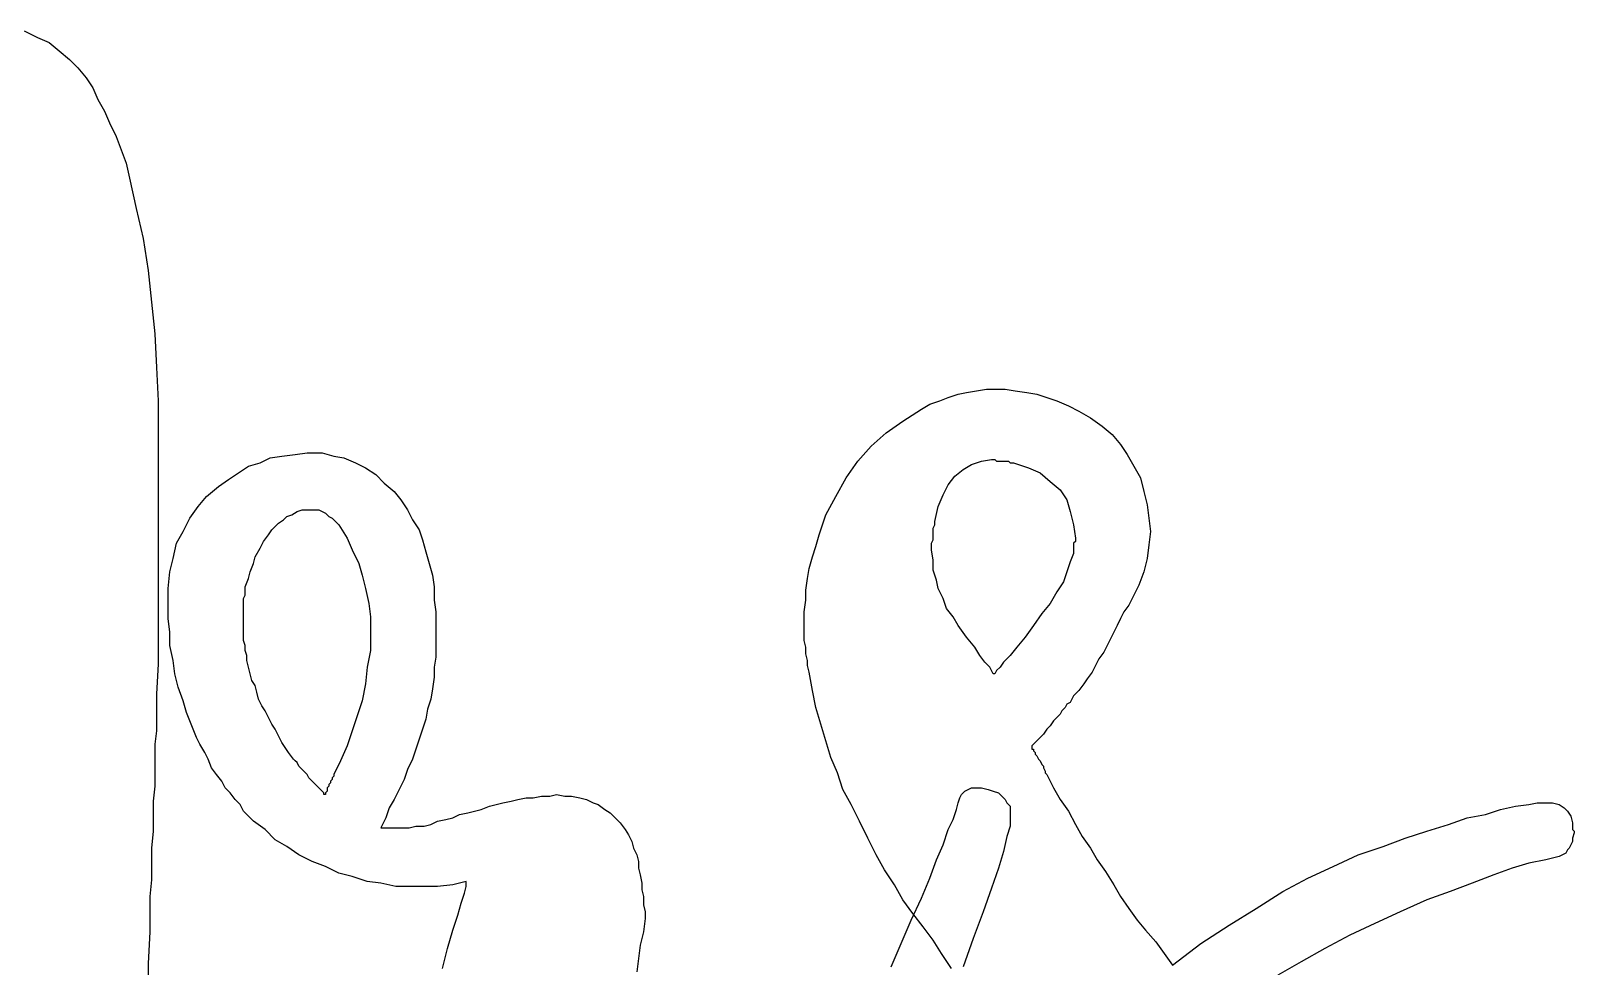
# Model space of a CAD drawing. Extents: x -3.57 to 4.11, y -0.34 to 0.79.
# Drawn here: x 0.21 to 1.111, y 0.206 to 0.751 of the extents above; entities that cross this region are included whole.
import ezdxf

# ---------------------------------------------------------------- set-up
doc = ezdxf.new("R2010")
doc.units = 0

msp = doc.modelspace()

# ---------------------------------------------------------------- linework, layer by layer
at = {"color": 0}
for p, q in [((0.206543, 0.750977, 0.5), (0.214355, 0.74707, 0.5)), ((0.214355, 0.74707, 0.5), (0.221191, 0.744141, 0.5)), ((0.221191, 0.744141, 0.5), (0.227051, 0.739258, 0.5)), ((0.227051, 0.739258, 0.5), (0.23291, 0.734375, 0.5)), ((0.23291, 0.734375, 0.5), (0.237793, 0.729492, 0.5)), ((0.237793, 0.729492, 0.5), (0.242676, 0.723633, 0.5)), ((0.242676, 0.723633, 0.5), (0.246582, 0.717773, 0.5)), ((0.246582, 0.717773, 0.5), (0.249512, 0.710938, 0.5)), ((0.249512, 0.710938, 0.5), (0.253418, 0.704102, 0.5)), ((0.253418, 0.704102, 0.5), (0.256348, 0.697266, 0.5)), ((0.256348, 0.697266, 0.5), (0.260254, 0.689453, 0.5)), ((0.260254, 0.689453, 0.5), (0.263184, 0.681641, 0.5)), ((0.263184, 0.681641, 0.5), (0.266113, 0.673828, 0.5)), ((0.266113, 0.673828, 0.5), (0.268066, 0.665039, 0.5)), ((0.268066, 0.665039, 0.5), (0.271973, 0.647461, 0.5)), ((0.271973, 0.647461, 0.5), (0.275879, 0.629883, 0.5)), ((0.275879, 0.629883, 0.5), (0.278809, 0.611328, 0.5)), ((0.278809, 0.611328, 0.5), (0.280762, 0.592773, 0.5)), ((0.280762, 0.592773, 0.5), (0.282715, 0.574219, 0.5)), ((0.282715, 0.574219, 0.5), (0.283691, 0.554688, 0.5)), ((0.283691, 0.554688, 0.5), (0.284668, 0.535156, 0.5)), ((0.756348, 0.540039, 0.5), (0.762207, 0.541016, 0.5)), ((0.762207, 0.541016, 0.5), (0.768066, 0.541992, 0.5)), ((0.768066, 0.541992, 0.5), (0.772949, 0.541992, 0.5)), ((0.772949, 0.541992, 0.5), (0.778809, 0.541992, 0.5)), ((0.778809, 0.541992, 0.5), (0.784668, 0.541016, 0.5)), ((0.784668, 0.541016, 0.5), (0.791504, 0.540039, 0.5)), ((0.284668, 0.535156, 0.5), (0.284668, 0.515625, 0.5)), ((0.72998, 0.530273, 0.5), (0.734863, 0.533203, 0.5)), ((0.734863, 0.533203, 0.5), (0.740723, 0.535156, 0.5)), ((0.740723, 0.535156, 0.5), (0.745605, 0.537109, 0.5)), ((0.745605, 0.537109, 0.5), (0.751465, 0.539063, 0.5)), ((0.751465, 0.539063, 0.5), (0.756348, 0.540039, 0.5)), ((0.791504, 0.540039, 0.5), (0.797363, 0.539063, 0.5)), ((0.797363, 0.539063, 0.5), (0.803223, 0.537109, 0.5)), ((0.803223, 0.537109, 0.5), (0.809082, 0.535156, 0.5)), ((0.809082, 0.535156, 0.5), (0.815918, 0.532227, 0.5)), ((0.815918, 0.532227, 0.5), (0.821777, 0.529297, 0.5)), ((0.709473, 0.516602, 0.5), (0.719238, 0.523438, 0.5)), ((0.719238, 0.523438, 0.5), (0.72998, 0.530273, 0.5)), ((0.821777, 0.529297, 0.5), (0.828613, 0.525391, 0.5)), ((0.828613, 0.525391, 0.5), (0.835449, 0.520508, 0.5)), ((0.284668, 0.515625, 0.5), (0.284668, 0.496094, 0.5)), ((0.700684, 0.508789, 0.5), (0.709473, 0.516602, 0.5)), ((0.835449, 0.520508, 0.5), (0.841309, 0.515625, 0.5)), ((0.841309, 0.515625, 0.5), (0.846191, 0.509766, 0.5)), ((0.364746, 0.503906, 0.5), (0.371582, 0.504883, 0.5)), ((0.371582, 0.504883, 0.5), (0.371582, 0.504883, 0.5)), ((0.371582, 0.504883, 0.5), (0.372559, 0.504883, 0.5)), ((0.372559, 0.504883, 0.5), (0.372559, 0.504883, 0.5)), ((0.372559, 0.504883, 0.5), (0.372559, 0.504883, 0.5)), ((0.372559, 0.504883, 0.5), (0.373535, 0.504883, 0.5)), ((0.373535, 0.504883, 0.5), (0.380371, 0.504883, 0.5)), ((0.380371, 0.504883, 0.5), (0.387207, 0.50293, 0.5)), ((0.692871, 0.5, 0.5), (0.700684, 0.508789, 0.5)), ((0.846191, 0.509766, 0.5), (0.850098, 0.503906, 0.5)), ((0.284668, 0.496094, 0.5), (0.284668, 0.476563, 0.5)), ((0.331543, 0.493164, 0.5), (0.337402, 0.49707, 0.5)), ((0.337402, 0.49707, 0.5), (0.344238, 0.499023, 0.5)), ((0.344238, 0.499023, 0.5), (0.350098, 0.501953, 0.5)), ((0.350098, 0.501953, 0.5), (0.356934, 0.50293, 0.5)), ((0.356934, 0.50293, 0.5), (0.364746, 0.503906, 0.5)), ((0.387207, 0.50293, 0.5), (0.393066, 0.501953, 0.5)), ((0.393066, 0.501953, 0.5), (0.399902, 0.499023, 0.5)), ((0.399902, 0.499023, 0.5), (0.405762, 0.496094, 0.5)), ((0.405762, 0.496094, 0.5), (0.411621, 0.492188, 0.5)), ((0.686035, 0.490234, 0.5), (0.692871, 0.5, 0.5)), ((0.754395, 0.495117, 0.5), (0.759277, 0.498047, 0.5)), ((0.759277, 0.498047, 0.5), (0.765137, 0.5, 0.5)), ((0.765137, 0.5, 0.5), (0.770996, 0.500977, 0.5)), ((0.770996, 0.500977, 0.5), (0.772949, 0.500977, 0.5)), ((0.772949, 0.500977, 0.5), (0.773926, 0.5, 0.5)), ((0.773926, 0.5, 0.5), (0.775879, 0.5, 0.5)), ((0.775879, 0.5, 0.5), (0.776855, 0.5, 0.5)), ((0.776855, 0.5, 0.5), (0.778809, 0.5, 0.5)), ((0.778809, 0.5, 0.5), (0.780762, 0.5, 0.5)), ((0.780762, 0.5, 0.5), (0.781738, 0.499023, 0.5)), ((0.781738, 0.499023, 0.5), (0.783691, 0.499023, 0.5)), ((0.783691, 0.499023, 0.5), (0.79248, 0.496094, 0.5)), ((0.79248, 0.496094, 0.5), (0.799316, 0.493164, 0.5)), ((0.850098, 0.503906, 0.5), (0.854004, 0.49707, 0.5)), ((0.854004, 0.49707, 0.5), (0.85791, 0.490234, 0.5)), ((0.319824, 0.485352, 0.5), (0.325684, 0.489258, 0.5)), ((0.325684, 0.489258, 0.5), (0.331543, 0.493164, 0.5)), ((0.411621, 0.492188, 0.5), (0.416504, 0.487305, 0.5)), ((0.416504, 0.487305, 0.5), (0.422363, 0.482422, 0.5)), ((0.680176, 0.479492, 0.5), (0.686035, 0.490234, 0.5)), ((0.742676, 0.480469, 0.5), (0.745605, 0.486328, 0.5)), ((0.745605, 0.486328, 0.5), (0.749512, 0.491211, 0.5)), ((0.749512, 0.491211, 0.5), (0.754395, 0.495117, 0.5)), ((0.799316, 0.493164, 0.5), (0.805176, 0.488281, 0.5)), ((0.805176, 0.488281, 0.5), (0.811035, 0.483398, 0.5)), ((0.85791, 0.490234, 0.5), (0.859863, 0.482422, 0.5)), ((0.308105, 0.473633, 0.5), (0.312988, 0.479492, 0.5)), ((0.312988, 0.479492, 0.5), (0.319824, 0.485352, 0.5)), ((0.422363, 0.482422, 0.5), (0.42627, 0.477539, 0.5)), ((0.42627, 0.477539, 0.5), (0.430176, 0.47168, 0.5)), ((0.674316, 0.46875, 0.5), (0.680176, 0.479492, 0.5)), ((0.739746, 0.473633, 0.5), (0.742676, 0.480469, 0.5)), ((0.811035, 0.483398, 0.5), (0.814941, 0.477539, 0.5)), ((0.814941, 0.477539, 0.5), (0.816895, 0.470703, 0.5)), ((0.859863, 0.482422, 0.5), (0.861816, 0.474609, 0.5)), ((0.284668, 0.476563, 0.5), (0.284668, 0.457031, 0.5)), ((0.303223, 0.466797, 0.5), (0.308105, 0.473633, 0.5)), ((0.359863, 0.467773, 0.5), (0.362793, 0.46875, 0.5)), ((0.362793, 0.46875, 0.5), (0.365723, 0.470703, 0.5)), ((0.365723, 0.470703, 0.5), (0.368652, 0.47168, 0.5)), ((0.368652, 0.47168, 0.5), (0.369629, 0.47168, 0.5)), ((0.369629, 0.47168, 0.5), (0.370605, 0.47168, 0.5)), ((0.370605, 0.47168, 0.5), (0.371582, 0.47168, 0.5)), ((0.370605, 0.47168, 0.5), (0.370605, 0.47168, 0.5)), ((0.371582, 0.47168, 0.5), (0.372559, 0.47168, 0.5)), ((0.372559, 0.47168, 0.5), (0.373535, 0.47168, 0.5)), ((0.372559, 0.47168, 0.5), (0.372559, 0.47168, 0.5)), ((0.373535, 0.47168, 0.5), (0.376465, 0.47168, 0.5)), ((0.373535, 0.47168, 0.5), (0.373535, 0.47168, 0.5)), ((0.376465, 0.47168, 0.5), (0.378418, 0.47168, 0.5)), ((0.378418, 0.47168, 0.5), (0.380371, 0.470703, 0.5)), ((0.380371, 0.470703, 0.5), (0.382324, 0.469727, 0.5)), ((0.382324, 0.469727, 0.5), (0.384277, 0.467773, 0.5)), ((0.430176, 0.47168, 0.5), (0.433105, 0.46582, 0.5)), ((0.67041, 0.457031, 0.5), (0.674316, 0.46875, 0.5)), ((0.737793, 0.464844, 0.5), (0.739746, 0.473633, 0.5)), ((0.816895, 0.470703, 0.5), (0.818848, 0.462891, 0.5)), ((0.861816, 0.474609, 0.5), (0.862793, 0.466797, 0.5)), ((0.299316, 0.458984, 0.5), (0.303223, 0.466797, 0.5)), ((0.349121, 0.457031, 0.5), (0.351074, 0.459961, 0.5)), ((0.351074, 0.459961, 0.5), (0.353027, 0.461914, 0.5)), ((0.353027, 0.461914, 0.5), (0.35498, 0.463867, 0.5)), ((0.35498, 0.463867, 0.5), (0.35791, 0.46582, 0.5)), ((0.35791, 0.46582, 0.5), (0.359863, 0.467773, 0.5)), ((0.384277, 0.467773, 0.5), (0.38623, 0.466797, 0.5)), ((0.38623, 0.466797, 0.5), (0.388184, 0.464844, 0.5)), ((0.388184, 0.464844, 0.5), (0.390137, 0.462891, 0.5)), ((0.390137, 0.462891, 0.5), (0.39502, 0.455078, 0.5)), ((0.433105, 0.46582, 0.5), (0.437012, 0.459961, 0.5)), ((0.437012, 0.459961, 0.5), (0.438965, 0.454102, 0.5)), ((0.736816, 0.460938, 0.5), (0.737793, 0.462891, 0.5)), ((0.736816, 0.458984, 0.5), (0.736816, 0.460938, 0.5)), ((0.737793, 0.462891, 0.5), (0.737793, 0.464844, 0.5)), ((0.818848, 0.462891, 0.5), (0.819824, 0.455078, 0.5)), ((0.862793, 0.466797, 0.5), (0.86377, 0.458984, 0.5)), ((0.284668, 0.457031, 0.5), (0.284668, 0.4375, 0.5)), ((0.293457, 0.443359, 0.5), (0.29541, 0.452148, 0.5)), ((0.29541, 0.452148, 0.5), (0.299316, 0.458984, 0.5)), ((0.344238, 0.449219, 0.5), (0.346191, 0.453125, 0.5)), ((0.346191, 0.453125, 0.5), (0.349121, 0.457031, 0.5)), ((0.39502, 0.455078, 0.5), (0.397949, 0.448242, 0.5)), ((0.438965, 0.454102, 0.5), (0.440918, 0.447266, 0.5)), ((0.668457, 0.450195, 0.5), (0.67041, 0.457031, 0.5)), ((0.73584, 0.452148, 0.5), (0.736816, 0.454102, 0.5)), ((0.73584, 0.450195, 0.5), (0.73584, 0.452148, 0.5)), ((0.736816, 0.457031, 0.5), (0.736816, 0.458984, 0.5)), ((0.736816, 0.454102, 0.5), (0.736816, 0.457031, 0.5)), ((0.819824, 0.453125, 0.5), (0.818848, 0.452148, 0.5)), ((0.818848, 0.452148, 0.5), (0.818848, 0.446289, 0.5)), ((0.818848, 0.452148, 0.5), (0.818848, 0.452148, 0.5)), ((0.819824, 0.455078, 0.5), (0.819824, 0.454102, 0.5)), ((0.819824, 0.454102, 0.5), (0.819824, 0.454102, 0.5)), ((0.819824, 0.454102, 0.5), (0.819824, 0.453125, 0.5)), ((0.819824, 0.453125, 0.5), (0.819824, 0.453125, 0.5)), ((0.862793, 0.451172, 0.5), (0.861816, 0.443359, 0.5)), ((0.86377, 0.458984, 0.5), (0.862793, 0.451172, 0.5)), ((0.291504, 0.435547, 0.5), (0.293457, 0.443359, 0.5)), ((0.340332, 0.44043, 0.5), (0.341309, 0.444336, 0.5)), ((0.341309, 0.444336, 0.5), (0.344238, 0.449219, 0.5)), ((0.397949, 0.448242, 0.5), (0.401855, 0.44043, 0.5)), ((0.440918, 0.447266, 0.5), (0.442871, 0.44043, 0.5)), ((0.664551, 0.4375, 0.5), (0.666504, 0.444336, 0.5)), ((0.666504, 0.444336, 0.5), (0.668457, 0.450195, 0.5)), ((0.73584, 0.448242, 0.5), (0.73584, 0.450195, 0.5)), ((0.736816, 0.442383, 0.5), (0.73584, 0.448242, 0.5)), ((0.736816, 0.436523, 0.5), (0.736816, 0.442383, 0.5)), ((0.816895, 0.441406, 0.5), (0.814941, 0.435547, 0.5)), ((0.818848, 0.446289, 0.5), (0.816895, 0.441406, 0.5)), ((0.861816, 0.443359, 0.5), (0.859863, 0.435547, 0.5)), ((0.284668, 0.4375, 0.5), (0.284668, 0.418945, 0.5)), ((0.290527, 0.425781, 0.5), (0.291504, 0.435547, 0.5)), ((0.337402, 0.431641, 0.5), (0.338379, 0.435547, 0.5)), ((0.338379, 0.435547, 0.5), (0.340332, 0.44043, 0.5)), ((0.401855, 0.44043, 0.5), (0.403809, 0.433594, 0.5)), ((0.403809, 0.433594, 0.5), (0.405762, 0.425781, 0.5)), ((0.442871, 0.44043, 0.5), (0.444824, 0.433594, 0.5)), ((0.444824, 0.433594, 0.5), (0.445801, 0.426758, 0.5)), ((0.663574, 0.431641, 0.5), (0.664551, 0.4375, 0.5)), ((0.73877, 0.430664, 0.5), (0.736816, 0.436523, 0.5)), ((0.814941, 0.435547, 0.5), (0.812988, 0.429688, 0.5)), ((0.859863, 0.435547, 0.5), (0.856934, 0.427734, 0.5)), ((0.290527, 0.424805, 0.5), (0.290527, 0.425781, 0.5)), ((0.290527, 0.423828, 0.5), (0.290527, 0.424805, 0.5)), ((0.290527, 0.421875, 0.5), (0.290527, 0.423828, 0.5)), ((0.335449, 0.426758, 0.5), (0.337402, 0.431641, 0.5)), ((0.335449, 0.421875, 0.5), (0.335449, 0.426758, 0.5)), ((0.405762, 0.425781, 0.5), (0.407715, 0.416992, 0.5)), ((0.445801, 0.426758, 0.5), (0.445801, 0.418945, 0.5)), ((0.662598, 0.424805, 0.5), (0.663574, 0.431641, 0.5)), ((0.662598, 0.418945, 0.5), (0.662598, 0.424805, 0.5)), ((0.739746, 0.425781, 0.5), (0.73877, 0.430664, 0.5)), ((0.742676, 0.419922, 0.5), (0.739746, 0.425781, 0.5)), ((0.809082, 0.423828, 0.5), (0.805176, 0.416992, 0.5)), ((0.812988, 0.429688, 0.5), (0.809082, 0.423828, 0.5)), ((0.856934, 0.427734, 0.5), (0.853027, 0.419922, 0.5)), ((0.284668, 0.418945, 0.5), (0.284668, 0.400391, 0.5)), ((0.290527, 0.420898, 0.5), (0.290527, 0.421875, 0.5)), ((0.290527, 0.419922, 0.5), (0.290527, 0.420898, 0.5)), ((0.290527, 0.418945, 0.5), (0.290527, 0.419922, 0.5)), ((0.290527, 0.416992, 0.5), (0.290527, 0.418945, 0.5)), ((0.290527, 0.416016, 0.5), (0.290527, 0.416992, 0.5)), ((0.290527, 0.408203, 0.5), (0.290527, 0.416016, 0.5)), ((0.334473, 0.419922, 0.5), (0.335449, 0.421875, 0.5)), ((0.334473, 0.417969, 0.5), (0.334473, 0.419922, 0.5)), ((0.334473, 0.416016, 0.5), (0.334473, 0.417969, 0.5)), ((0.334473, 0.415039, 0.5), (0.334473, 0.416016, 0.5)), ((0.334473, 0.413086, 0.5), (0.334473, 0.415039, 0.5)), ((0.407715, 0.416992, 0.5), (0.408691, 0.40918, 0.5)), ((0.445801, 0.418945, 0.5), (0.446777, 0.412109, 0.5)), ((0.661621, 0.412109, 0.5), (0.662598, 0.418945, 0.5)), ((0.744629, 0.414063, 0.5), (0.742676, 0.419922, 0.5)), ((0.805176, 0.416992, 0.5), (0.800293, 0.411133, 0.5)), ((0.851074, 0.416016, 0.5), (0.848145, 0.412109, 0.5)), ((0.853027, 0.419922, 0.5), (0.851074, 0.416016, 0.5)), ((0.291504, 0.400391, 0.5), (0.290527, 0.408203, 0.5)), ((0.334473, 0.411133, 0.5), (0.334473, 0.413086, 0.5)), ((0.334473, 0.40918, 0.5), (0.334473, 0.411133, 0.5)), ((0.334473, 0.407227, 0.5), (0.334473, 0.40918, 0.5)), ((0.334473, 0.404297, 0.5), (0.334473, 0.407227, 0.5)), ((0.408691, 0.40918, 0.5), (0.408691, 0.401367, 0.5)), ((0.446777, 0.412109, 0.5), (0.446777, 0.405273, 0.5)), ((0.446777, 0.405273, 0.5), (0.446777, 0.399414, 0.5)), ((0.661621, 0.40625, 0.5), (0.661621, 0.412109, 0.5)), ((0.661621, 0.402344, 0.5), (0.661621, 0.40625, 0.5)), ((0.748535, 0.40918, 0.5), (0.744629, 0.414063, 0.5)), ((0.751465, 0.404297, 0.5), (0.748535, 0.40918, 0.5)), ((0.800293, 0.411133, 0.5), (0.79541, 0.404297, 0.5)), ((0.846191, 0.408203, 0.5), (0.844238, 0.404297, 0.5)), ((0.848145, 0.412109, 0.5), (0.846191, 0.408203, 0.5)), ((0.284668, 0.400391, 0.5), (0.284668, 0.381836, 0.5)), ((0.291504, 0.392578, 0.5), (0.291504, 0.400391, 0.5)), ((0.334473, 0.401367, 0.5), (0.334473, 0.404297, 0.5)), ((0.334473, 0.398438, 0.5), (0.334473, 0.401367, 0.5)), ((0.334473, 0.395508, 0.5), (0.334473, 0.398438, 0.5)), ((0.408691, 0.401367, 0.5), (0.408691, 0.399414, 0.5)), ((0.408691, 0.399414, 0.5), (0.408691, 0.398438, 0.5)), ((0.408691, 0.398438, 0.5), (0.408691, 0.396484, 0.5)), ((0.408691, 0.396484, 0.5), (0.408691, 0.395508, 0.5)), ((0.446777, 0.399414, 0.5), (0.446777, 0.392578, 0.5)), ((0.661621, 0.398438, 0.5), (0.661621, 0.402344, 0.5)), ((0.661621, 0.395508, 0.5), (0.661621, 0.398438, 0.5)), ((0.756348, 0.397461, 0.5), (0.751465, 0.404297, 0.5)), ((0.76123, 0.391602, 0.5), (0.756348, 0.397461, 0.5)), ((0.790527, 0.397461, 0.5), (0.785645, 0.391602, 0.5)), ((0.79541, 0.404297, 0.5), (0.790527, 0.397461, 0.5)), ((0.840332, 0.396484, 0.5), (0.838379, 0.392578, 0.5)), ((0.842285, 0.400391, 0.5), (0.840332, 0.396484, 0.5)), ((0.844238, 0.404297, 0.5), (0.842285, 0.400391, 0.5)), ((0.293457, 0.383789, 0.5), (0.291504, 0.392578, 0.5)), ((0.335449, 0.392578, 0.5), (0.334473, 0.395508, 0.5)), ((0.335449, 0.389648, 0.5), (0.335449, 0.392578, 0.5)), ((0.336426, 0.386719, 0.5), (0.335449, 0.389648, 0.5)), ((0.408691, 0.389648, 0.5), (0.406738, 0.379883, 0.5)), ((0.408691, 0.395508, 0.5), (0.408691, 0.393555, 0.5)), ((0.408691, 0.393555, 0.5), (0.408691, 0.392578, 0.5)), ((0.408691, 0.392578, 0.5), (0.408691, 0.391602, 0.5)), ((0.408691, 0.391602, 0.5), (0.408691, 0.389648, 0.5)), ((0.446777, 0.392578, 0.5), (0.446777, 0.385742, 0.5)), ((0.662598, 0.391602, 0.5), (0.661621, 0.395508, 0.5)), ((0.662598, 0.387695, 0.5), (0.662598, 0.391602, 0.5)), ((0.663574, 0.383789, 0.5), (0.662598, 0.387695, 0.5)), ((0.76416, 0.386719, 0.5), (0.76123, 0.391602, 0.5)), ((0.785645, 0.391602, 0.5), (0.781738, 0.386719, 0.5)), ((0.836426, 0.388672, 0.5), (0.833496, 0.384766, 0.5)), ((0.838379, 0.392578, 0.5), (0.836426, 0.388672, 0.5)), ((0.284668, 0.381836, 0.5), (0.283691, 0.364258, 0.5)), ((0.294434, 0.375977, 0.5), (0.293457, 0.383789, 0.5)), ((0.336426, 0.383789, 0.5), (0.336426, 0.386719, 0.5)), ((0.337402, 0.379883, 0.5), (0.336426, 0.383789, 0.5)), ((0.338379, 0.375977, 0.5), (0.337402, 0.379883, 0.5)), ((0.406738, 0.379883, 0.5), (0.405762, 0.370117, 0.5)), ((0.446777, 0.385742, 0.5), (0.445801, 0.379883, 0.5)), ((0.445801, 0.379883, 0.5), (0.445801, 0.374023, 0.5)), ((0.663574, 0.380859, 0.5), (0.663574, 0.383789, 0.5)), ((0.664551, 0.376953, 0.5), (0.663574, 0.380859, 0.5)), ((0.76709, 0.382813, 0.5), (0.76416, 0.386719, 0.5)), ((0.77002, 0.379883, 0.5), (0.76709, 0.382813, 0.5)), ((0.770996, 0.37793, 0.5), (0.77002, 0.379883, 0.5)), ((0.775879, 0.379883, 0.5), (0.773926, 0.37793, 0.5)), ((0.777832, 0.382813, 0.5), (0.775879, 0.379883, 0.5)), ((0.781738, 0.386719, 0.5), (0.777832, 0.382813, 0.5)), ((0.831543, 0.380859, 0.5), (0.82959, 0.376953, 0.5)), ((0.833496, 0.384766, 0.5), (0.831543, 0.380859, 0.5)), ((0.296387, 0.368164, 0.5), (0.294434, 0.375977, 0.5)), ((0.339355, 0.37207, 0.5), (0.338379, 0.375977, 0.5)), ((0.341309, 0.369141, 0.5), (0.339355, 0.37207, 0.5)), ((0.405762, 0.370117, 0.5), (0.403809, 0.360352, 0.5)), ((0.445801, 0.374023, 0.5), (0.444824, 0.367188, 0.5)), ((0.666504, 0.366211, 0.5), (0.664551, 0.376953, 0.5)), ((0.771973, 0.375977, 0.5), (0.770996, 0.37793, 0.5)), ((0.772949, 0.375977, 0.5), (0.771973, 0.375977, 0.5)), ((0.773926, 0.37793, 0.5), (0.772949, 0.375977, 0.5)), ((0.772949, 0.375977, 0.5), (0.772949, 0.375977, 0.5)), ((0.824707, 0.370117, 0.5), (0.821777, 0.366211, 0.5)), ((0.82666, 0.373047, 0.5), (0.824707, 0.370117, 0.5)), ((0.82959, 0.376953, 0.5), (0.82666, 0.373047, 0.5)), ((0.283691, 0.364258, 0.5), (0.283691, 0.357422, 0.5)), ((0.299316, 0.360352, 0.5), (0.296387, 0.368164, 0.5)), ((0.30127, 0.353516, 0.5), (0.299316, 0.360352, 0.5)), ((0.342285, 0.365234, 0.5), (0.341309, 0.369141, 0.5)), ((0.343262, 0.361328, 0.5), (0.342285, 0.365234, 0.5)), ((0.345215, 0.357422, 0.5), (0.343262, 0.361328, 0.5)), ((0.403809, 0.360352, 0.5), (0.400879, 0.351563, 0.5)), ((0.443848, 0.361328, 0.5), (0.441895, 0.355469, 0.5)), ((0.444824, 0.367188, 0.5), (0.443848, 0.361328, 0.5)), ((0.668457, 0.356445, 0.5), (0.666504, 0.366211, 0.5)), ((0.818848, 0.363281, 0.5), (0.816895, 0.359375, 0.5)), ((0.821777, 0.366211, 0.5), (0.818848, 0.363281, 0.5)), ((0.283691, 0.357422, 0.5), (0.283691, 0.350586, 0.5)), ((0.303223, 0.348633, 0.5), (0.30127, 0.353516, 0.5)), ((0.347168, 0.354492, 0.5), (0.345215, 0.357422, 0.5)), ((0.349121, 0.350586, 0.5), (0.347168, 0.354492, 0.5)), ((0.400879, 0.351563, 0.5), (0.397949, 0.342773, 0.5)), ((0.441895, 0.355469, 0.5), (0.440918, 0.349609, 0.5)), ((0.671387, 0.34668, 0.5), (0.668457, 0.356445, 0.5)), ((0.811035, 0.352539, 0.5), (0.809082, 0.350586, 0.5)), ((0.812012, 0.354492, 0.5), (0.811035, 0.352539, 0.5)), ((0.813965, 0.356445, 0.5), (0.812012, 0.354492, 0.5)), ((0.814941, 0.358398, 0.5), (0.813965, 0.356445, 0.5)), ((0.816895, 0.359375, 0.5), (0.814941, 0.358398, 0.5)), ((0.283691, 0.342773, 0.5), (0.282715, 0.334961, 0.5)), ((0.283691, 0.350586, 0.5), (0.283691, 0.342773, 0.5)), ((0.305176, 0.34375, 0.5), (0.303223, 0.348633, 0.5)), ((0.307129, 0.338867, 0.5), (0.305176, 0.34375, 0.5)), ((0.351074, 0.34668, 0.5), (0.349121, 0.350586, 0.5)), ((0.353027, 0.34375, 0.5), (0.351074, 0.34668, 0.5)), ((0.35498, 0.339844, 0.5), (0.353027, 0.34375, 0.5)), ((0.397949, 0.342773, 0.5), (0.39502, 0.333984, 0.5)), ((0.438965, 0.34375, 0.5), (0.437012, 0.337891, 0.5)), ((0.440918, 0.349609, 0.5), (0.438965, 0.34375, 0.5)), ((0.674316, 0.336914, 0.5), (0.671387, 0.34668, 0.5)), ((0.803223, 0.34375, 0.5), (0.80127, 0.34082, 0.5)), ((0.805176, 0.345703, 0.5), (0.803223, 0.34375, 0.5)), ((0.807129, 0.348633, 0.5), (0.805176, 0.345703, 0.5)), ((0.809082, 0.350586, 0.5), (0.807129, 0.348633, 0.5)), ((0.282715, 0.334961, 0.5), (0.282715, 0.327148, 0.5)), ((0.309082, 0.334961, 0.5), (0.307129, 0.338867, 0.5)), ((0.312012, 0.330078, 0.5), (0.309082, 0.334961, 0.5)), ((0.356934, 0.335938, 0.5), (0.35498, 0.339844, 0.5)), ((0.358887, 0.333008, 0.5), (0.356934, 0.335938, 0.5)), ((0.39502, 0.333984, 0.5), (0.391113, 0.325195, 0.5)), ((0.437012, 0.337891, 0.5), (0.435059, 0.332031, 0.5)), ((0.677246, 0.327148, 0.5), (0.674316, 0.336914, 0.5)), ((0.79541, 0.334961, 0.5), (0.794434, 0.333984, 0.5)), ((0.794434, 0.333984, 0.5), (0.794434, 0.333008, 0.5)), ((0.796387, 0.335938, 0.5), (0.79541, 0.334961, 0.5)), ((0.797363, 0.336914, 0.5), (0.796387, 0.335938, 0.5)), ((0.799316, 0.338867, 0.5), (0.797363, 0.336914, 0.5)), ((0.80127, 0.34082, 0.5), (0.799316, 0.338867, 0.5)), ((0.282715, 0.327148, 0.5), (0.282715, 0.319336, 0.5)), ((0.313965, 0.326172, 0.5), (0.312012, 0.330078, 0.5)), ((0.315918, 0.321289, 0.5), (0.313965, 0.326172, 0.5)), ((0.36084, 0.330078, 0.5), (0.358887, 0.333008, 0.5)), ((0.36377, 0.326172, 0.5), (0.36084, 0.330078, 0.5)), ((0.364746, 0.325195, 0.5), (0.36377, 0.326172, 0.5)), ((0.365723, 0.324219, 0.5), (0.364746, 0.325195, 0.5)), ((0.366699, 0.322266, 0.5), (0.365723, 0.324219, 0.5)), ((0.391113, 0.325195, 0.5), (0.387207, 0.317383, 0.5)), ((0.433105, 0.326172, 0.5), (0.430176, 0.320313, 0.5)), ((0.435059, 0.332031, 0.5), (0.433105, 0.326172, 0.5)), ((0.681152, 0.318359, 0.5), (0.677246, 0.327148, 0.5)), ((0.794434, 0.333008, 0.5), (0.794434, 0.333008, 0.5)), ((0.794434, 0.333008, 0.5), (0.794434, 0.333008, 0.5)), ((0.794434, 0.333008, 0.5), (0.794434, 0.332031, 0.5)), ((0.794434, 0.332031, 0.5), (0.79541, 0.332031, 0.5)), ((0.79541, 0.332031, 0.5), (0.79541, 0.331055, 0.5)), ((0.79541, 0.331055, 0.5), (0.796387, 0.330078, 0.5)), ((0.796387, 0.330078, 0.5), (0.796387, 0.329102, 0.5)), ((0.796387, 0.329102, 0.5), (0.797363, 0.328125, 0.5)), ((0.797363, 0.328125, 0.5), (0.79834, 0.326172, 0.5)), ((0.79834, 0.326172, 0.5), (0.799316, 0.325195, 0.5)), ((0.799316, 0.325195, 0.5), (0.800293, 0.323242, 0.5)), ((0.282715, 0.319336, 0.5), (0.282715, 0.310547, 0.5)), ((0.318848, 0.317383, 0.5), (0.315918, 0.321289, 0.5)), ((0.321777, 0.313477, 0.5), (0.318848, 0.317383, 0.5)), ((0.368652, 0.320313, 0.5), (0.366699, 0.322266, 0.5)), ((0.369629, 0.319336, 0.5), (0.368652, 0.320313, 0.5)), ((0.371582, 0.317383, 0.5), (0.369629, 0.319336, 0.5)), ((0.372559, 0.31543, 0.5), (0.371582, 0.317383, 0.5)), ((0.374512, 0.313477, 0.5), (0.372559, 0.31543, 0.5)), ((0.387207, 0.316406, 0.5), (0.38623, 0.31543, 0.5)), ((0.38623, 0.31543, 0.5), (0.38623, 0.314453, 0.5)), ((0.387207, 0.317383, 0.5), (0.387207, 0.316406, 0.5)), ((0.430176, 0.320313, 0.5), (0.428223, 0.314453, 0.5)), ((0.684082, 0.308594, 0.5), (0.681152, 0.318359, 0.5)), ((0.800293, 0.323242, 0.5), (0.80127, 0.322266, 0.5)), ((0.80127, 0.322266, 0.5), (0.80127, 0.321289, 0.5)), ((0.80127, 0.321289, 0.5), (0.802246, 0.319336, 0.5)), ((0.802246, 0.319336, 0.5), (0.802246, 0.318359, 0.5)), ((0.802246, 0.318359, 0.5), (0.803223, 0.317383, 0.5)), ((0.803223, 0.317383, 0.5), (0.807129, 0.30957, 0.5)), ((0.282715, 0.310547, 0.5), (0.281738, 0.301758, 0.5)), ((0.32373, 0.30957, 0.5), (0.321777, 0.313477, 0.5)), ((0.32666, 0.306641, 0.5), (0.32373, 0.30957, 0.5)), ((0.32959, 0.302734, 0.5), (0.32666, 0.306641, 0.5)), ((0.376465, 0.311523, 0.5), (0.374512, 0.313477, 0.5)), ((0.378418, 0.30957, 0.5), (0.376465, 0.311523, 0.5)), ((0.379395, 0.308594, 0.5), (0.378418, 0.30957, 0.5)), ((0.380371, 0.307617, 0.5), (0.379395, 0.308594, 0.5)), ((0.381348, 0.306641, 0.5), (0.380371, 0.307617, 0.5)), ((0.381348, 0.305664, 0.5), (0.381348, 0.306641, 0.5)), ((0.383301, 0.307617, 0.5), (0.382324, 0.306641, 0.5)), ((0.382324, 0.306641, 0.5), (0.382324, 0.305664, 0.5)), ((0.382324, 0.306641, 0.5), (0.382324, 0.306641, 0.5)), ((0.384277, 0.310547, 0.5), (0.383301, 0.30957, 0.5)), ((0.383301, 0.30957, 0.5), (0.383301, 0.308594, 0.5)), ((0.383301, 0.308594, 0.5), (0.383301, 0.307617, 0.5)), ((0.385254, 0.3125, 0.5), (0.384277, 0.311523, 0.5)), ((0.384277, 0.311523, 0.5), (0.384277, 0.310547, 0.5)), ((0.38623, 0.314453, 0.5), (0.385254, 0.313477, 0.5)), ((0.385254, 0.313477, 0.5), (0.385254, 0.3125, 0.5)), ((0.425293, 0.308594, 0.5), (0.422363, 0.302734, 0.5)), ((0.428223, 0.314453, 0.5), (0.425293, 0.308594, 0.5)), ((0.688965, 0.299805, 0.5), (0.684082, 0.308594, 0.5)), ((0.753418, 0.305664, 0.5), (0.755371, 0.307617, 0.5)), ((0.755371, 0.307617, 0.5), (0.757324, 0.308594, 0.5)), ((0.757324, 0.308594, 0.5), (0.759277, 0.30957, 0.5)), ((0.759277, 0.30957, 0.5), (0.762207, 0.30957, 0.5)), ((0.762207, 0.30957, 0.5), (0.765137, 0.30957, 0.5)), ((0.765137, 0.30957, 0.5), (0.769043, 0.308594, 0.5)), ((0.769043, 0.308594, 0.5), (0.771973, 0.307617, 0.5)), ((0.771973, 0.307617, 0.5), (0.774902, 0.306641, 0.5)), ((0.774902, 0.306641, 0.5), (0.776855, 0.304688, 0.5)), ((0.807129, 0.30957, 0.5), (0.811035, 0.302734, 0.5)), ((0.281738, 0.301758, 0.5), (0.281738, 0.292969, 0.5)), ((0.33252, 0.299805, 0.5), (0.32959, 0.302734, 0.5)), ((0.334473, 0.295898, 0.5), (0.33252, 0.299805, 0.5)), ((0.382324, 0.305664, 0.5), (0.381348, 0.305664, 0.5)), ((0.382324, 0.305664, 0.5), (0.382324, 0.305664, 0.5)), ((0.382324, 0.305664, 0.5), (0.382324, 0.305664, 0.5)), ((0.419434, 0.297852, 0.5), (0.41748, 0.291992, 0.5)), ((0.422363, 0.302734, 0.5), (0.419434, 0.297852, 0.5)), ((0.473145, 0.296875, 0.5), (0.478027, 0.298828, 0.5)), ((0.478027, 0.298828, 0.5), (0.481934, 0.299805, 0.5)), ((0.481934, 0.299805, 0.5), (0.48584, 0.300781, 0.5)), ((0.48584, 0.300781, 0.5), (0.490723, 0.301758, 0.5)), ((0.490723, 0.301758, 0.5), (0.494629, 0.302734, 0.5)), ((0.494629, 0.302734, 0.5), (0.499512, 0.303711, 0.5)), ((0.499512, 0.303711, 0.5), (0.503418, 0.303711, 0.5)), ((0.503418, 0.303711, 0.5), (0.508301, 0.304688, 0.5)), ((0.508301, 0.304688, 0.5), (0.513184, 0.304688, 0.5)), ((0.513184, 0.304688, 0.5), (0.51709, 0.305664, 0.5)), ((0.51709, 0.305664, 0.5), (0.521973, 0.304688, 0.5)), ((0.521973, 0.304688, 0.5), (0.525879, 0.304688, 0.5)), ((0.525879, 0.304688, 0.5), (0.530762, 0.303711, 0.5)), ((0.530762, 0.303711, 0.5), (0.534668, 0.302734, 0.5)), ((0.534668, 0.302734, 0.5), (0.538574, 0.300781, 0.5)), ((0.538574, 0.300781, 0.5), (0.541504, 0.299805, 0.5)), ((0.541504, 0.299805, 0.5), (0.54541, 0.296875, 0.5)), ((0.693848, 0.290039, 0.5), (0.688965, 0.299805, 0.5)), ((0.750488, 0.296875, 0.5), (0.751465, 0.300781, 0.5)), ((0.751465, 0.300781, 0.5), (0.752441, 0.303711, 0.5)), ((0.752441, 0.303711, 0.5), (0.753418, 0.305664, 0.5)), ((0.776855, 0.304688, 0.5), (0.778809, 0.302734, 0.5)), ((0.778809, 0.302734, 0.5), (0.779785, 0.300781, 0.5)), ((0.779785, 0.300781, 0.5), (0.781738, 0.298828, 0.5)), ((0.781738, 0.298828, 0.5), (0.781738, 0.295898, 0.5)), ((0.811035, 0.302734, 0.5), (0.815918, 0.295898, 0.5)), ((1.067871, 0.296875, 0.5), (1.07666, 0.298828, 0.5)), ((1.07666, 0.298828, 0.5), (1.084473, 0.299805, 0.5)), ((1.084473, 0.299805, 0.5), (1.089355, 0.300781, 0.5)), ((1.089355, 0.300781, 0.5), (1.094238, 0.300781, 0.5)), ((1.094238, 0.300781, 0.5), (1.098145, 0.300781, 0.5)), ((1.098145, 0.300781, 0.5), (1.102051, 0.299805, 0.5)), ((1.102051, 0.299805, 0.5), (1.10498, 0.297852, 0.5)), ((1.10498, 0.297852, 0.5), (1.106934, 0.295898, 0.5)), ((0.281738, 0.292969, 0.5), (0.281738, 0.28418, 0.5)), ((0.337402, 0.292969, 0.5), (0.334473, 0.295898, 0.5)), ((0.340332, 0.290039, 0.5), (0.337402, 0.292969, 0.5)), ((0.347168, 0.285156, 0.5), (0.340332, 0.290039, 0.5)), ((0.41748, 0.291992, 0.5), (0.414551, 0.286133, 0.5)), ((0.443848, 0.288086, 0.5), (0.447754, 0.290039, 0.5)), ((0.447754, 0.290039, 0.5), (0.452637, 0.291016, 0.5)), ((0.452637, 0.291016, 0.5), (0.456543, 0.291992, 0.5)), ((0.456543, 0.291992, 0.5), (0.460449, 0.293945, 0.5)), ((0.460449, 0.293945, 0.5), (0.465332, 0.294922, 0.5)), ((0.465332, 0.294922, 0.5), (0.469238, 0.295898, 0.5)), ((0.469238, 0.295898, 0.5), (0.473145, 0.296875, 0.5)), ((0.54541, 0.296875, 0.5), (0.54834, 0.294922, 0.5)), ((0.54834, 0.294922, 0.5), (0.55127, 0.291992, 0.5)), ((0.55127, 0.291992, 0.5), (0.554199, 0.289063, 0.5)), ((0.554199, 0.289063, 0.5), (0.557129, 0.285156, 0.5)), ((0.69873, 0.280273, 0.5), (0.693848, 0.290039, 0.5)), ((0.745605, 0.285156, 0.5), (0.748535, 0.291016, 0.5)), ((0.748535, 0.291016, 0.5), (0.750488, 0.296875, 0.5)), ((0.781738, 0.295898, 0.5), (0.781738, 0.292969, 0.5)), ((0.781738, 0.292969, 0.5), (0.781738, 0.292969, 0.5)), ((0.781738, 0.292969, 0.5), (0.781738, 0.292969, 0.5)), ((0.781738, 0.292969, 0.5), (0.781738, 0.291992, 0.5)), ((0.781738, 0.291992, 0.5), (0.781738, 0.291992, 0.5)), ((0.781738, 0.291992, 0.5), (0.781738, 0.291992, 0.5)), ((0.781738, 0.291992, 0.5), (0.781738, 0.287109, 0.5)), ((0.815918, 0.295898, 0.5), (0.819824, 0.288086, 0.5)), ((1.037598, 0.288086, 0.5), (1.04834, 0.291992, 0.5)), ((1.04834, 0.291992, 0.5), (1.059082, 0.293945, 0.5)), ((1.059082, 0.293945, 0.5), (1.067871, 0.296875, 0.5)), ((1.106934, 0.295898, 0.5), (1.108887, 0.292969, 0.5)), ((1.108887, 0.292969, 0.5), (1.109863, 0.289063, 0.5)), ((1.109863, 0.289063, 0.5), (1.109863, 0.288086, 0.5)), ((0.281738, 0.28418, 0.5), (0.280762, 0.274414, 0.5)), ((0.353027, 0.279297, 0.5), (0.347168, 0.285156, 0.5)), ((0.359863, 0.275391, 0.5), (0.353027, 0.279297, 0.5)), ((0.414551, 0.286133, 0.5), (0.418457, 0.286133, 0.5)), ((0.418457, 0.286133, 0.5), (0.422363, 0.286133, 0.5)), ((0.422363, 0.286133, 0.5), (0.427246, 0.286133, 0.5)), ((0.427246, 0.286133, 0.5), (0.431152, 0.286133, 0.5)), ((0.431152, 0.286133, 0.5), (0.435059, 0.287109, 0.5)), ((0.435059, 0.287109, 0.5), (0.439941, 0.287109, 0.5)), ((0.439941, 0.287109, 0.5), (0.443848, 0.288086, 0.5)), ((0.557129, 0.285156, 0.5), (0.559082, 0.282227, 0.5)), ((0.559082, 0.282227, 0.5), (0.561035, 0.27832, 0.5)), ((0.703613, 0.270508, 0.5), (0.69873, 0.280273, 0.5)), ((0.742676, 0.276367, 0.5), (0.745605, 0.285156, 0.5)), ((0.779785, 0.28125, 0.5), (0.777832, 0.272461, 0.5)), ((0.781738, 0.287109, 0.5), (0.779785, 0.28125, 0.5)), ((0.819824, 0.288086, 0.5), (0.82373, 0.28125, 0.5)), ((0.82373, 0.28125, 0.5), (0.828613, 0.274414, 0.5)), ((0.999512, 0.275391, 0.5), (1.012207, 0.280273, 0.5)), ((1.012207, 0.280273, 0.5), (1.024902, 0.28418, 0.5)), ((1.024902, 0.28418, 0.5), (1.037598, 0.288086, 0.5)), ((1.109863, 0.288086, 0.5), (1.109863, 0.287109, 0.5)), ((1.109863, 0.287109, 0.5), (1.109863, 0.286133, 0.5)), ((1.109863, 0.286133, 0.5), (1.109863, 0.286133, 0.5)), ((1.109863, 0.286133, 0.5), (1.109863, 0.285156, 0.5)), ((1.109863, 0.285156, 0.5), (1.11084, 0.28418, 0.5)), ((1.11084, 0.283203, 0.5), (1.109863, 0.280273, 0.5)), ((1.109863, 0.280273, 0.5), (1.109863, 0.27832, 0.5)), ((1.11084, 0.28418, 0.5), (1.11084, 0.283203, 0.5)), ((1.11084, 0.283203, 0.5), (1.11084, 0.283203, 0.5)), ((0.280762, 0.274414, 0.5), (0.280762, 0.264648, 0.5)), ((0.366699, 0.270508, 0.5), (0.359863, 0.275391, 0.5)), ((0.374512, 0.266602, 0.5), (0.366699, 0.270508, 0.5)), ((0.561035, 0.27832, 0.5), (0.562012, 0.274414, 0.5)), ((0.562012, 0.274414, 0.5), (0.563965, 0.270508, 0.5)), ((0.563965, 0.270508, 0.5), (0.564941, 0.266602, 0.5)), ((0.708496, 0.261719, 0.5), (0.703613, 0.270508, 0.5)), ((0.73877, 0.267578, 0.5), (0.742676, 0.276367, 0.5)), ((0.777832, 0.272461, 0.5), (0.774902, 0.262695, 0.5)), ((0.828613, 0.274414, 0.5), (0.83252, 0.267578, 0.5)), ((0.970215, 0.263672, 0.5), (0.984863, 0.270508, 0.5)), ((0.984863, 0.270508, 0.5), (0.999512, 0.275391, 0.5)), ((1.104004, 0.270508, 0.5), (1.102051, 0.269531, 0.5)), ((1.105957, 0.271484, 0.5), (1.104004, 0.270508, 0.5)), ((1.106934, 0.273438, 0.5), (1.105957, 0.271484, 0.5)), ((1.10791, 0.274414, 0.5), (1.106934, 0.273438, 0.5)), ((1.108887, 0.276367, 0.5), (1.10791, 0.274414, 0.5)), ((1.109863, 0.27832, 0.5), (1.108887, 0.276367, 0.5)), ((0.280762, 0.264648, 0.5), (0.280762, 0.255859, 0.5)), ((0.382324, 0.263672, 0.5), (0.374512, 0.266602, 0.5)), ((0.390137, 0.259766, 0.5), (0.382324, 0.263672, 0.5)), ((0.564941, 0.266602, 0.5), (0.564941, 0.262695, 0.5)), ((0.564941, 0.262695, 0.5), (0.565918, 0.258789, 0.5)), ((0.714355, 0.25293, 0.5), (0.708496, 0.261719, 0.5)), ((0.734863, 0.256836, 0.5), (0.73877, 0.267578, 0.5)), ((0.774902, 0.262695, 0.5), (0.770996, 0.250977, 0.5)), ((0.83252, 0.267578, 0.5), (0.837402, 0.260742, 0.5)), ((0.955566, 0.256836, 0.5), (0.970215, 0.263672, 0.5)), ((1.074707, 0.262695, 0.5), (1.063965, 0.258789, 0.5)), ((1.084473, 0.265625, 0.5), (1.074707, 0.262695, 0.5)), ((1.094238, 0.267578, 0.5), (1.084473, 0.265625, 0.5)), ((1.102051, 0.269531, 0.5), (1.094238, 0.267578, 0.5)), ((0.280762, 0.255859, 0.5), (0.279785, 0.246094, 0.5)), ((0.397949, 0.257813, 0.5), (0.390137, 0.259766, 0.5)), ((0.406738, 0.254883, 0.5), (0.397949, 0.257813, 0.5)), ((0.414551, 0.253906, 0.5), (0.406738, 0.254883, 0.5)), ((0.42334, 0.251953, 0.5), (0.414551, 0.253906, 0.5)), ((0.456543, 0.25293, 0.5), (0.447754, 0.251953, 0.5)), ((0.464355, 0.254883, 0.5), (0.456543, 0.25293, 0.5)), ((0.464355, 0.253906, 0.5), (0.464355, 0.254883, 0.5)), ((0.464355, 0.251953, 0.5), (0.464355, 0.253906, 0.5)), ((0.565918, 0.258789, 0.5), (0.566895, 0.253906, 0.5)), ((0.566895, 0.253906, 0.5), (0.566895, 0.25, 0.5)), ((0.719238, 0.244141, 0.5), (0.714355, 0.25293, 0.5)), ((0.72998, 0.245117, 0.5), (0.734863, 0.256836, 0.5)), ((0.837402, 0.260742, 0.5), (0.842285, 0.25293, 0.5)), ((0.842285, 0.25293, 0.5), (0.846191, 0.246094, 0.5)), ((0.940918, 0.249023, 0.5), (0.955566, 0.256836, 0.5)), ((1.05127, 0.253906, 0.5), (1.038574, 0.249023, 0.5)), ((1.063965, 0.258789, 0.5), (1.05127, 0.253906, 0.5)), ((0.279785, 0.246094, 0.5), (0.279785, 0.236328, 0.5)), ((0.431152, 0.251953, 0.5), (0.42334, 0.251953, 0.5)), ((0.439941, 0.251953, 0.5), (0.431152, 0.251953, 0.5)), ((0.447754, 0.251953, 0.5), (0.439941, 0.251953, 0.5)), ((0.461426, 0.242188, 0.5), (0.463379, 0.248047, 0.5)), ((0.463379, 0.248047, 0.5), (0.464355, 0.251953, 0.5)), ((0.566895, 0.25, 0.5), (0.567871, 0.246094, 0.5)), ((0.567871, 0.246094, 0.5), (0.567871, 0.241211, 0.5)), ((0.725098, 0.236328, 0.5), (0.719238, 0.244141, 0.5)), ((0.724121, 0.232422, 0.5), (0.72998, 0.245117, 0.5)), ((0.770996, 0.250977, 0.5), (0.766113, 0.237305, 0.5)), ((0.846191, 0.246094, 0.5), (0.851074, 0.239258, 0.5)), ((0.925293, 0.239258, 0.5), (0.940918, 0.249023, 0.5)), ((1.024902, 0.244141, 0.5), (1.009277, 0.237305, 0.5)), ((1.038574, 0.249023, 0.5), (1.024902, 0.244141, 0.5)), ((0.279785, 0.236328, 0.5), (0.279785, 0.225586, 0.5)), ((0.456543, 0.226563, 0.5), (0.459473, 0.235352, 0.5)), ((0.459473, 0.235352, 0.5), (0.461426, 0.242188, 0.5)), ((0.567871, 0.241211, 0.5), (0.568848, 0.237305, 0.5)), ((0.568848, 0.237305, 0.5), (0.568848, 0.233398, 0.5)), ((0.730957, 0.228516, 0.5), (0.725098, 0.236328, 0.5)), ((0.766113, 0.237305, 0.5), (0.760254, 0.22168, 0.5)), ((0.851074, 0.239258, 0.5), (0.855957, 0.232422, 0.5)), ((0.909668, 0.229492, 0.5), (0.925293, 0.239258, 0.5)), ((1.009277, 0.237305, 0.5), (0.994629, 0.230469, 0.5)), ((0.279785, 0.225586, 0.5), (0.278809, 0.207031, 0.5)), ((0.453613, 0.21582, 0.5), (0.456543, 0.226563, 0.5)), ((0.567871, 0.225586, 0.5), (0.565918, 0.217773, 0.5)), ((0.568848, 0.233398, 0.5), (0.567871, 0.225586, 0.5)), ((0.718262, 0.21875, 0.5), (0.724121, 0.232422, 0.5)), ((0.736816, 0.220703, 0.5), (0.730957, 0.228516, 0.5)), ((0.855957, 0.232422, 0.5), (0.86084, 0.226563, 0.5)), ((0.86084, 0.226563, 0.5), (0.866699, 0.219727, 0.5)), ((0.893066, 0.21875, 0.5), (0.909668, 0.229492, 0.5)), ((0.994629, 0.230469, 0.5), (0.97998, 0.223633, 0.5)), ((0.565918, 0.217773, 0.5), (0.564941, 0.209961, 0.5)), ((0.712402, 0.205078, 0.5), (0.718262, 0.21875, 0.5)), ((0.741699, 0.212891, 0.5), (0.736816, 0.220703, 0.5)), ((0.760254, 0.22168, 0.5), (0.754395, 0.205078, 0.5)), ((0.866699, 0.219727, 0.5), (0.871582, 0.212891, 0.5)), ((0.876465, 0.206055, 0.5), (0.893066, 0.21875, 0.5)), ((0.97998, 0.223633, 0.5), (0.965332, 0.21582, 0.5)), ((0.450684, 0.204102, 0.5), (0.453613, 0.21582, 0.5)), ((0.564941, 0.209961, 0.5), (0.563965, 0.202148, 0.5)), ((0.747559, 0.204102, 0.5), (0.741699, 0.212891, 0.5)), ((0.871582, 0.212891, 0.5), (0.876465, 0.206055, 0.5)), ((0.95166, 0.208008, 0.5), (0.937988, 0.200195, 0.5)), ((0.965332, 0.21582, 0.5), (0.95166, 0.208008, 0.5)), ((0.278809, 0.207031, 0.5), (0.278809, 0.188477, 0.5))]:
    msp.add_line(p, q, dxfattribs=at)

doc.saveas('drawing.dxf')
